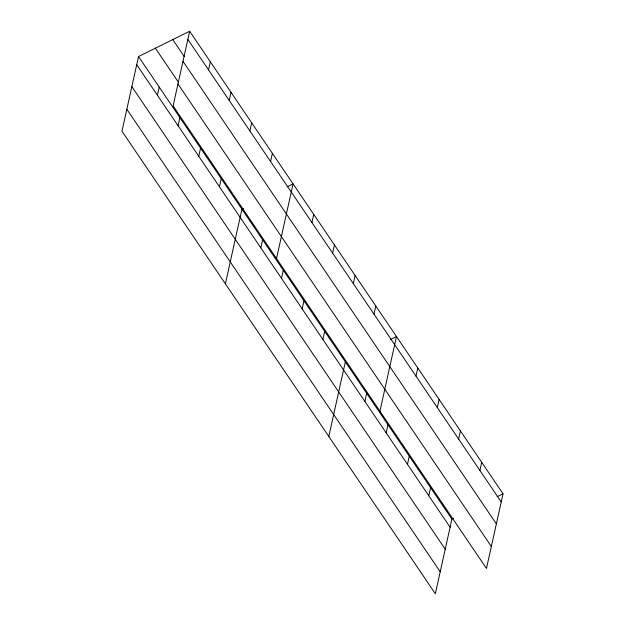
<?xml version="1.0" encoding="UTF-8"?>
<svg xmlns="http://www.w3.org/2000/svg" width="625" height="625" viewBox="0 0 625 625"><rect width="100%" height="100%" fill="white"/><g stroke="black" fill="none" stroke-linecap="round" stroke-linejoin="round"><path stroke-width="0.94" d="M138.523 56.547L121.969 131.203L435.352 593.75L451.898 519.094L138.523 56.547L189.648 31.25L503.031 493.797L486.477 568.453L173.102 105.906L189.648 31.25M157.398 95.203L159.203 87.07M178.086 125.734L179.891 117.602M208.531 69.906L210.336 61.781M198.766 156.258L200.57 148.133M229.211 100.438L231.016 92.305M219.453 186.789L221.25 178.656M249.898 130.969L251.695 122.836M225.383 283.844L241.938 209.188L243.625 208.352M270.578 161.492L272.383 153.359M260.82 247.844L262.617 239.711M276.516 258.547L293.062 183.891L287.156 186.812M281.5 278.375L283.305 270.242M311.945 222.547L313.75 214.422M302.188 308.898L303.984 300.773M332.625 253.078L334.43 244.945M322.867 339.43L324.672 331.297M353.312 283.602L355.117 275.477M328.805 436.484L345.352 361.828M373.992 314.133L375.797 306M364.859 401.414L366.664 393.281M379.93 411.188L396.484 336.531L390.578 339.453M386.172 432.867L387.969 424.734M415.984 376.117L417.789 367.984M407.477 464.32L409.281 456.187M437.297 407.57L439.102 399.438M428.789 495.773L430.594 487.641M458.609 439.023L460.414 430.891M479.914 470.477L481.719 462.344M451.898 519.094L453.586 518.258M497.125 496.719L503.031 493.797M187.844 39.383L501.227 501.93M172.773 39.602L184.211 56.469M182.977 61.336L496.359 523.883M155.391 48.195L178.25 81.938M177.969 83.953L491.344 546.5M136.719 64.68L450.102 527.227M131.852 86.633L445.234 549.18M126.836 109.25L440.219 571.797"/></g></svg>
